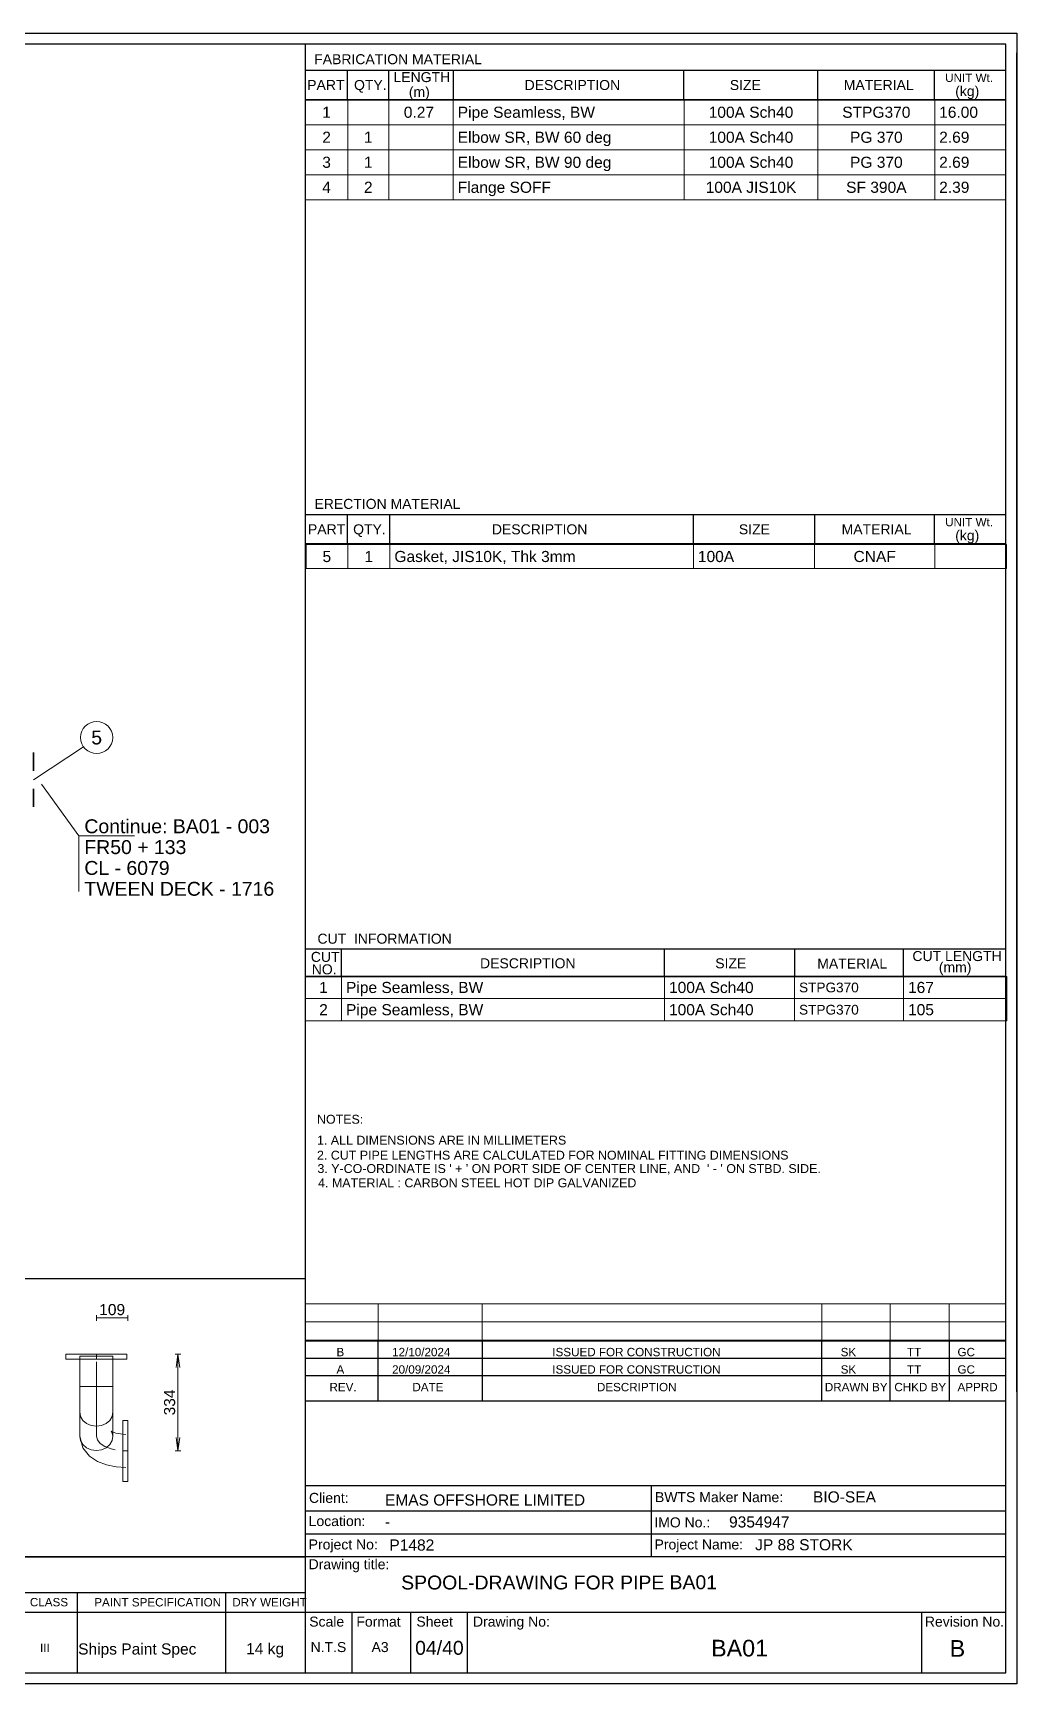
# Model space of a CAD drawing. Header units: millimetres. Extents: x 0 to 420, y 0 to 297.
# Drawn here: x 243 to 420, y 0 to 297 of the extents above; entities that cross this region are included whole.
import ezdxf
from ezdxf.enums import TextEntityAlignment as Align

# ---------------------------------------------------------------- set-up
doc = ezdxf.new("R2010")
doc.units = ezdxf.units.MM
doc.linetypes.add('DOTTED_DASHED5', pattern=[9.99997, 4.444431, -2.666659, 0.222222, -2.666659])
doc.linetypes.add('DOTTED_DASHED6', pattern=[10, 4.444444, -2.666667, 0.222222, -2.666667])
for name, color, linetype in [('FramesFromTables', 40, 'Continuous'), ('I_Coordinates', 11, 'Continuous'), ('I_OtherComponents', 2, 'Continuous'), ('I_PartNumbers', 9, 'Continuous'), ('SymbolsOnDrawingSheet', 1, 'Continuous'), ('TextFromTables', 2, 'Continuous'), ('TextFromTextBoxes', 2, 'Continuous')]:
    doc.layers.add(name, color=color, linetype=linetype)
doc.styles.add('Cadmatic Default Text', font='arial.ttf')

# ---------------------------------------------------------------- blocks, each defined once
blk = doc.blocks.new('BA01728716692_BOM_4')
at = {"layer": 'FramesFromTables', "linetype": 'ByBlock', "lineweight": 18}
for p, q in [((292, 285), (418, 285)), ((292, 267), (292, 285)), ((292, 267), (292, 285)), ((299.6, 267), (299.6, 285)), ((299.6, 267), (299.6, 285)), ((307, 267), (307, 285)), ((307, 267), (307, 285)), ((318.6, 267), (318.6, 285)), ((318.6, 267), (318.6, 285)), ((360.1, 267), (360.1, 285)), ((360.1, 267), (360.1, 285)), ((384.2, 267), (384.2, 285)), ((384.2, 267), (384.2, 285)), ((405.2, 267), (405.2, 285)), ((405.2, 267), (405.2, 285)), ((418, 267), (418, 285)), ((292, 280.5), (418, 280.5)), ((292, 276), (418, 276)), ((292, 271.5), (418, 271.5)), ((292, 205), (418.1, 205)), ((292, 200.67), (292, 205)), ((292.1, 200.67), (292.1, 205)), ((299.6, 200.67), (299.6, 205)), ((299.6, 200.67), (299.6, 205)), ((307.2, 200.67), (307.2, 205)), ((307.2, 200.67), (307.2, 205)), ((361.8, 200.67), (361.8, 205)), ((361.8, 200.67), (361.8, 205)), ((383.6, 200.67), (383.6, 205)), ((383.6, 200.67), (383.6, 205)), ((405.2, 200.67), (405.2, 205)), ((405.2, 200.67), (405.2, 205)), ((418, 200.67), (418, 205)), ((292, 127.3), (418.2, 127.3)), ((292, 119.3), (292, 127.3)), ((292, 119.3), (292, 127.3)), ((298.5, 119.3), (298.5, 127.3)), ((298.5, 119.3), (298.5, 127.3)), ((356.6, 119.3), (356.6, 127.3)), ((356.6, 119.3), (356.6, 127.3)), ((380, 119.3), (380, 127.3)), ((380, 119.3), (380, 127.3)), ((399.6, 119.3), (399.6, 127.3)), ((399.6, 119.3), (399.6, 127.3)), ((418, 119.3), (418, 127.3)), ((292, 123.3), (418.2, 123.3)), ((292, 68.4), (418, 68.4)), ((292, 58.6), (292, 68.4)), ((292, 58.6), (292, 68.4)), ((305.1, 58.6), (305.1, 68.4)), ((305.1, 58.6), (305.1, 68.4)), ((323.8, 58.6), (323.8, 68.4)), ((323.8, 58.6), (323.8, 68.4)), ((384.9, 58.6), (384.9, 68.4)), ((384.9, 58.6), (384.9, 68.4)), ((397.2, 58.6), (397.2, 68.4)), ((397.2, 58.6), (397.2, 68.4)), ((407.8, 58.6), (407.8, 68.4)), ((407.8, 58.6), (407.8, 68.4)), ((418, 58.6), (418, 68.4)), ((292, 65.13), (418, 65.13)), ((292, 61.87), (418, 61.87))]:
    blk.add_line(p, q, dxfattribs=at)
at = {"layer": 'FramesFromTables', "linetype": 'ByBlock', "lineweight": -3}
for p, q in [((2, 98.5), (51.5, 98.5)), ((2, 79.08), (2, 98.5)), ((2, 79.08), (2, 98.5)), ((12.6, 79.08), (12.6, 98.5)), ((12.6, 79.08), (12.6, 98.5)), ((30.3, 79.08), (30.3, 98.5)), ((30.3, 79.08), (30.3, 98.5)), ((40.9, 79.08), (40.9, 98.5)), ((40.9, 79.08), (40.9, 98.5)), ((51.5, 79.08), (51.5, 98.5)), ((2, 94.62), (51.5, 94.62)), ((2, 90.73), (51.5, 90.73)), ((2, 86.85), (51.5, 86.85)), ((2, 82.96), (51.5, 82.96))]:
    blk.add_line(p, q, dxfattribs=at)
at = {"layer": 'FramesFromTables', "linetype": 'ByBlock', "lineweight": 18, "flags": 128}
for points in [[(292, 267), (418, 267), (418, 285)], [(292, 200.67), (418.1, 200.67), (418.1, 205)], [(292, 119.3), (418.2, 119.3), (418.2, 127.3)], [(292, 58.6), (418, 58.6), (418, 68.4)]]:
    blk.add_lwpolyline(points, dxfattribs=at)
at = {"layer": 'FramesFromTables', "linetype": 'ByBlock', "lineweight": -3, "flags": 128}
blk.add_lwpolyline([(2, 79.08), (51.5, 79.08), (51.5, 98.5)], dxfattribs=at)
at = {"layer": 'TextFromTables', "linetype": 'ByBlock', "lineweight": 13, "style": 'Cadmatic Default Text'}
for s, p in [('1', (295.8, 282.75)), ('2', (295.8, 278.25)), ('3', (295.8, 273.75)), ('4', (295.8, 269.25))]:
    blk.add_text(s, height=2, dxfattribs=at).set_placement(p, align=Align.MIDDLE_CENTER)
at = {"layer": 'TextFromTables', "linetype": 'ByBlock', "lineweight": 25, "style": 'Cadmatic Default Text'}
for s, p in [('0.27 ', (312.8, 282.75)), ('100A Sch40', (372.15, 282.75)), ('STPG370', (394.7, 282.75)), ('1', (303.3, 278.25)), ('100A Sch40', (372.15, 278.25)), ('PG 370', (394.7, 278.25)), ('1', (303.3, 273.75)), ('100A Sch40', (372.15, 273.75)), ('PG 370', (394.7, 273.75)), ('2', (303.3, 269.25)), ('100A JIS10K', (372.15, 269.25)), ('SF 390A', (394.7, 269.25)), ('5', (295.85, 202.83)), ('1', (303.4, 202.83)), ('CNAF', (394.4, 202.83)), ('1', (295.25, 125.3)), ('2', (295.25, 121.3)), ('W1', (7.3, 96.56)), ('100', (21.45, 96.56)), ('BW', (35.6, 96.56)), ('SJ', (46.2, 96.56)), ('W2', (7.3, 92.67)), ('100', (21.45, 92.67)), ('SOF', (35.6, 92.67)), ('SJ', (46.2, 92.67)), ('W3', (7.3, 88.79)), ('100', (21.45, 88.79)), ('BW', (35.6, 88.79)), ('SJ', (46.2, 88.79)), ('W4', (7.3, 84.91)), ('100', (21.45, 84.91)), ('BW', (35.6, 84.91)), ('SJ', (46.2, 84.91)), ('W5', (7.3, 81.02)), ('100', (21.45, 81.02)), ('SOF', (35.6, 81.02)), ('SJ', (46.2, 81.02))]:
    blk.add_text(s, height=2, dxfattribs=at).set_placement(p, align=Align.MIDDLE_CENTER)
for s, height, p in [('Pipe Seamless, BW ', 2, (319.4, 282.75)), ('16.00', 2, (406, 282.75)), ('Elbow SR, BW 60 deg', 2, (319.4, 278.25)), ('2.69', 2, (406, 278.25)), ('Elbow SR, BW 90 deg', 2, (319.4, 273.75)), ('2.69', 2, (406, 273.75)), ('Flange SOFF ', 2, (319.4, 269.25)), ('2.39', 2, (406, 269.25)), ('Gasket, JIS10K, Thk 3mm ', 2, (308, 202.83)), ('100A', 2, (362.6, 202.83)), ('Pipe Seamless, BW', 2, (299.3, 125.3)), ('100A Sch40', 2, (357.4, 125.3)), ('STPG370', 1.75, (380.8, 125.3)), ('167', 2, (400.4, 125.3)), ('Pipe Seamless, BW', 2, (299.3, 121.3)), ('100A Sch40', 2, (357.4, 121.3)), ('STPG370', 1.75, (380.8, 121.3)), ('105', 2, (400.4, 121.3))]:
    blk.add_text(s, height=height, dxfattribs=at).set_placement(p, align=Align.MIDDLE_LEFT)
at = {"layer": 'TextFromTextBoxes', "linetype": 'ByBlock', "lineweight": -3, "style": 'Cadmatic Default Text'}
for s, p in [('EMAS OFFSHORE LIMITED', (306.3, 33.1)), ('BIO-SEA', (383.3, 33.65)), ('9354947', (368.2, 29.15)), ('-', (306.3, 29.2)), ('P1482', (307.1, 25)), ('JP 88 STORK', (372.9, 25.05)), ('BA01-004', (130, 19.6))]:
    blk.add_text(s, height=2, dxfattribs=at).set_placement(p, align=Align.MIDDLE_LEFT)
at = {"layer": 'TextFromTextBoxes', "linetype": 'ByBlock', "lineweight": 25, "style": 'Cadmatic Default Text'}
blk.add_text('BA01', height=2.5, dxfattribs=at).set_placement((357.5, 18.3), align=Align.MIDDLE_LEFT)
at = {"layer": 'TextFromTextBoxes', "linetype": 'ByBlock', "lineweight": -3, "style": 'Cadmatic Default Text'}
for s, height, p in [('WATER', 2, (163.35, 8.05)), ('SEA WATER', 2, (145.25, 7.28)), ('AMB', 2, (177.85, 6.3)), ('6', 2, (189.25, 6.2)), ('-', 2, (200.2, 6.15)), ('9', 2, (211.7, 6.25)), ('100% Visual', 2, (227.35, 6.2)), ('Ships Paint Spec', 2, (261.75, 6.3)), ('14 kg', 2, (284.75, 6.35)), ('04/40', 2.5, (316.1, 6.5))]:
    blk.add_text(s, height=height, dxfattribs=at).set_placement(p, align=Align.MIDDLE_CENTER)
at = {"layer": 'TextFromTextBoxes', "linetype": 'ByBlock', "lineweight": 25, "style": 'Cadmatic Default Text'}
blk.add_text('BA01', height=3, dxfattribs=at).set_placement((370.1, 6.45), align=Align.MIDDLE_CENTER)
blk = doc.blocks.new('SEDS_SPOOL_FORMAT_Gol_5')
at = {"layer": 'SymbolsOnDrawingSheet', "linetype": 'ByBlock', "lineweight": -3, "flags": 128}
for points in [[(0, 297), (420, 297), (420, 0), (0, 0), (0, 297)], [(418.01, 295.01), (2, 295.01)], [(292.02, 50.91), (292.02, 295.01)], [(418.01, 2), (418.01, 295.01)], [(420, 52.53), (420, 293.46)], [(420, 52.53), (420, 293.46)], [(292.02, 290.3), (418.01, 290.3)], [(292.02, 284.66), (292.02, 288.77)], [(299.59, 285.01), (299.59, 290.3)], [(307.02, 285.01), (307.02, 290.3)], [(318.61, 285.01), (318.61, 290.3)], [(360.08, 285.01), (360.08, 290.3)], [(384.18, 285.01), (384.18, 290.3)], [(405.15, 285.01), (405.15, 290.3)], [(405.15, 285.01), (405.15, 290.3)], [(292, 285), (418, 285)], [(292, 253.5), (292, 285)], [(292, 253.5), (292, 285)], [(292.02, 285.01), (418.01, 285.01)], [(418.01, 285.01), (292.02, 285.01)], [(418, 253.5), (418, 285)], [(292.02, 210.38), (418.01, 210.38)], [(292.02, 205.08), (292.02, 209.18)], [(299.57, 205.08), (299.57, 210.38)], [(307.21, 205.08), (307.21, 210.38)], [(361.83, 205.03), (361.83, 210.38)], [(383.61, 205.08), (383.61, 210.38)], [(405.15, 205.17), (405.15, 210.38)], [(292.02, 205.08), (418.01, 205.08)], [(292.02, 186.7), (292.02, 205.08)], [(292.02, 186.7), (292.02, 205.08)], [(418.01, 205.08), (292.02, 205.08)], [(418, 166), (418, 205)], [(292.02, 132.23), (418.01, 132.23)], [(292.02, 127.3), (292.02, 131.41)], [(298.48, 127.3), (298.48, 132.23)], [(356.6, 127.3), (356.6, 132.23)], [(380.01, 127.3), (380.01, 132.23)], [(399.56, 127.3), (399.56, 132.23)], [(292.02, 127.3), (418.01, 127.3)], [(418.01, 127.3), (292.02, 127.3)], [(418, 111.3), (418, 127.3)], [(418, 55.4), (418, 68.5)], [(292.02, 52.57), (292.02, 66.5)], [(292.02, 52.57), (292.02, 66.5)], [(292.02, 61.73), (418.01, 61.73)], [(305.1, 50.91), (305.1, 61.73)], [(323.84, 50.91), (323.84, 61.73)], [(384.91, 50.91), (384.91, 61.73)], [(397.21, 50.91), (397.21, 61.73)], [(407.86, 50.91), (407.86, 61.73)], [(292.02, 58.6), (418.01, 58.6)], [(292.02, 55.47), (418.01, 55.47)], [(292.02, 50.91), (418.01, 50.91)], [(292.02, 2), (292.02, 50.91)], [(292.02, 35.73), (418.01, 35.73)], [(354.24, 22.93), (354.24, 35.73)], [(292.02, 31.13), (418.01, 31.13)], [(292.02, 27.03), (418.01, 27.03)], [(107.74, 22.93), (292.02, 22.93)], [(292.02, 22.93), (418.01, 22.93)], [(107.74, 16.45), (292.02, 16.45)], [(250.91, 16.34), (250.91, 2)], [(277.59, 16.45), (277.59, 2)], [(2, 12.91), (292.02, 12.91)], [(292.02, 12.91), (418.01, 12.91)], [(300.39, 2), (300.39, 12.91)], [(310.96, 2), (310.96, 12.91)], [(321.13, 2), (321.13, 12.91)], [(402.9, 2), (402.9, 12.91)], [(2, 2), (418.01, 2)]]:
    blk.add_lwpolyline(points, dxfattribs=at)
at = {"layer": 'SymbolsOnDrawingSheet', "linetype": 'ByBlock', "lineweight": -3, "style": 'Cadmatic Default Text'}
for s, height, p in [('FABRICATION MATERIAL', 1.8, (293.57, 293.19)), ('PART', 1.8, (292.32, 288.55)), ('QTY.', 1.8, (300.74, 288.55)), ('LENGTH', 1.8, (307.84, 289.97)), ('DESCRIPTION', 1.8, (331.43, 288.55)), ('SIZE', 1.8, (368.34, 288.55)), ('MATERIAL', 1.8, (388.84, 288.55)), ('UNIT Wt.', 1.5, (407.08, 289.7)), (' (kg)', 1.8, (408.19, 287.46)), ('ERECTION MATERIAL', 1.8, (293.62, 213.19)), ('PART', 1.8, (292.45, 208.62)), ('QTY.', 1.8, (300.58, 208.62)), ('DESCRIPTION', 1.8, (325.54, 208.62)), ('SIZE', 1.8, (369.97, 208.62)), ('MATERIAL', 1.8, (388.45, 208.62)), ('UNIT Wt.', 1.5, (407.08, 209.77)), (' (kg)', 1.8, (408.19, 207.53)), ('CUT  INFORMATION', 1.8, (294.16, 134.97)), ('CUT ', 1.8, (292.97, 131.7)), ('CUT LENGTH', 1.8, (401.19, 131.85)), ('NO.', 1.8, (293.13, 129.46)), ('DESCRIPTION', 1.8, (323.41, 130.55)), ('SIZE', 1.8, (365.72, 130.55)), ('MATERIAL', 1.8, (384.07, 130.5)), ('(mm)', 1.8, (405.94, 129.85)), ('SPOOL-DRAWING FOR PIPE', 2.5, (309.22, 19.5))]:
    blk.add_text(s, height=height, dxfattribs=at).set_placement(p, align=Align.TOP_LEFT)
for s, p in [('(m)', (310.6, 285.51)), ('Client:', (292.64, 32.58)), ('BWTS Maker Name:', (354.88, 32.71)), ('Location:', (292.58, 28.41)), ('IMO No.:', (354.76, 28.17)), ('Project No:', (292.58, 24.2)), ('Project Name:', (354.8, 24.2)), ('Drawing title:', (292.57, 20.64)), ('Scale', (292.68, 10.32)), ('Format', (301.16, 10.32)), ('Sheet', (311.96, 10.32)), ('Drawing No:', (322.14, 10.32)), ('Revision No.', (403.43, 10.32)), ('N.T.S', (292.92, 5.74)), ('A3', (303.89, 5.74))]:
    blk.add_text(s, height=1.8, dxfattribs=at).set_placement(p)
for s, height, p in [('NOTES:', 1.6, (294.08, 101.59)), ('1. ALL DIMENSIONS ARE IN MILLIMETERS', 1.6, (294.08, 97.83)), ('2. CUT PIPE LENGTHS ARE CALCULATED FOR NOMINAL FITTING DIMENSIONS', 1.6, (294.08, 95.13)), ("3. Y-CO-ORDINATE IS ' + ' ON PORT SIDE OF CENTER LINE, AND  ' - ' ON STBD. SIDE.", 1.6, (294.16, 92.72)), ('4. MATERIAL : CARBON STEEL HOT DIP GALVANIZED', 1.6, (294.28, 90.15)), ('B', 1.5, (297.58, 59.71)), ('12/10/2024', 1.5, (307.59, 59.71)), ('ISSUED FOR CONSTRUCTION', 1.5, (336.41, 59.71)), ('SK', 1.5, (388.28, 59.71)), ('TT', 1.5, (400.21, 59.71)), ('GC', 1.5, (409.3, 59.71)), ('A', 1.5, (297.58, 56.58)), ('20/09/2024', 1.5, (307.59, 56.58)), ('ISSUED FOR CONSTRUCTION', 1.5, (336.41, 56.58)), ('SK', 1.5, (388.28, 56.58)), ('TT', 1.5, (400.21, 56.58)), ('GC', 1.5, (409.3, 56.58)), ('REV.', 1.5, (296.32, 53.41)), ('DATE', 1.5, (311.24, 53.41)), ('DESCRIPTION', 1.5, (344.43, 53.41)), ('DRAWN BY', 1.5, (385.43, 53.41)), ('CHKD BY', 1.5, (397.94, 53.41)), ('APPRD', 1.5, (409.3, 53.41)), ('CLASS', 1.5, (242.43, 14.72)), ('PAINT SPECIFICATION', 1.5, (254.01, 14.7)), ('DRY WEIGHT', 1.5, (278.84, 14.7)), ('III', 1.5, (244.26, 6.51)), ('B', 3, (407.89, 6.4))]:
    blk.add_text(s, height=height, dxfattribs=at).set_placement(p, align=Align.MIDDLE_LEFT)
blk = doc.blocks.new('BA01728716692_PRT_69_3')
at = {"layer": 'I_OtherComponents', "linetype": 'ByBlock', "lineweight": 35}
for p, q in [((191.08, 141), (191.08, 144.26)), ((191.08, 134.47), (191.08, 137.73))]:
    blk.add_line(p, q, dxfattribs=at)
blk = doc.blocks.new('BA01728716692_CRD_1_3')
at = {"layer": 'I_Coordinates', "linetype": 'ByBlock', "lineweight": 0}
blk.add_line((199.23, 129.25), (192.49, 138.55), dxfattribs=at)
at = {"layer": 'I_Coordinates', "linetype": 'ByBlock', "lineweight": 0, "flags": 128}
blk.add_lwpolyline([(199.23, 119.25), (199.23, 129.25), (209.23, 129.25)], dxfattribs=at)
at = {"layer": 'I_Coordinates', "linetype": 'ByBlock', "lineweight": 0, "style": 'Cadmatic Default Text'}
for s, p in [('Continue: BA01 - 003', (200.23, 132.25)), ('FR50 + 133', (200.23, 128.5)), ('CL - 6079', (200.23, 124.75)), ('TWEEN DECK - 1716', (200.23, 121))]:
    blk.add_text(s, height=2.5, dxfattribs=at).set_placement(p, align=Align.TOP_LEFT)
blk = doc.blocks.new('BA01728716692_PTN_5_3')
at = {"layer": 'I_PartNumbers', "linetype": 'ByBlock', "lineweight": 0}
blk.add_line((200.1, 145.27), (191.08, 139.37), dxfattribs=at)
blk.add_circle((202.44, 146.97), 2.89, dxfattribs=at)
at = {"layer": 'I_PartNumbers', "linetype": 'ByBlock', "lineweight": 0, "style": 'Cadmatic Default Text'}
blk.add_text('5', height=2.5, dxfattribs=at).set_placement((202.44, 146.97), align=Align.MIDDLE_CENTER)

msp = doc.modelspace()

# ---------------------------------------------------------------- linework, layer by layer
at = {"linetype": 'DOTTED_DASHED5', "lineweight": 13, "flags": 128}
for points in [[(254.39, 59.35), (254.39, 58.41)], [(254.39, 44.58), (254.57, 43.9), (255.1, 43.26), (255.94, 42.71), (257.04, 42.29), (258.32, 42.02), (259.7, 41.93)], [(260.06, 41.93), (259.12, 41.93)]]:
    msp.add_lwpolyline(points, dxfattribs=at)
at = {"linetype": 'DOTTED_DASHED6', "lineweight": 13, "flags": 128}
for points in [[(254.39, 53.53), (254.39, 58.99)], [(254.39, 50.47), (254.39, 53.53)], [(254.39, 50.47), (254.39, 48.94)], [(254.39, 48.94), (254.39, 44.58)]]:
    msp.add_lwpolyline(points, dxfattribs=at)
at = {"layer": 'SymbolsOnDrawingSheet', "linetype": 'ByBlock', "lineweight": 25, "flags": 128}
msp.add_lwpolyline([(217, 22.9), (292, 22.9), (292, 72.9), (217, 72.9), (217, 22.9)], dxfattribs=at)
at = {"layer": 'SymbolsOnDrawingSheet', "linetype": 'ByBlock', "lineweight": 13, "flags": 128}
for points in [[(254.39, 65.35), (254.39, 66.35)], [(254.39, 65.85), (260.06, 65.85)], [(260.06, 65.35), (260.06, 66.35)], [(268.56, 59.35), (269.56, 59.35)], [(269.06, 59.35), (268.74, 56.95), (269.06, 59.35), (269.38, 56.95), (269.06, 59.35)], [(269.06, 41.93), (269.06, 59.35)], [(268.56, 41.93), (269.56, 41.93)], [(269.06, 41.93), (269.38, 44.33), (269.06, 41.93), (268.74, 44.33), (269.06, 41.93)]]:
    msp.add_lwpolyline(points, dxfattribs=at)
at = {"layer": 'SymbolsOnDrawingSheet', "linetype": 'ByBlock', "lineweight": 18, "flags": 128}
for points in [[(259.87, 59.35), (259.87, 58.41), (248.91, 58.41), (248.91, 59.35), (259.87, 59.35)], [(251.41, 53.53), (251.41, 58.99), (257.37, 58.99), (257.37, 53.53), (251.41, 53.53)], [(251.41, 53.53), (251.41, 52.16)], [(257.37, 53.53), (257.23, 53.53), (256.8, 53.53), (256.14, 53.53), (255.31, 53.53), (254.39, 53.53), (253.47, 53.53), (252.64, 53.53), (251.98, 53.53), (251.55, 53.53), (251.41, 53.53)], [(257.37, 52.16), (257.37, 53.53)], [(251.41, 52.16), (251.41, 50.88)], [(251.41, 50.88), (251.41, 49.78)], [(257.37, 50.88), (257.37, 52.16)], [(257.37, 49.78), (257.37, 50.88)], [(251.41, 49.78), (251.41, 48.94)], [(251.41, 44.58), (251.41, 48.94)], [(257.37, 48.94), (257.23, 48.14), (256.8, 47.42), (256.14, 46.85), (255.31, 46.48), (254.39, 46.35), (253.47, 46.48), (252.64, 46.85), (251.98, 47.42), (251.55, 48.14), (251.41, 48.94)], [(257.37, 48.94), (257.37, 49.78)], [(257.37, 48.94), (257.37, 44.58)], [(251.94, 42.49), (251.41, 44.58)], [(251.41, 44.58), (251.55, 43.78), (251.98, 43.06), (252.64, 42.49), (253.47, 42.12), (254.39, 42), (255.31, 42.12), (256.14, 42.49), (256.8, 43.06), (257.23, 43.78), (257.37, 44.58)], [(257.05, 45.51), (257.28, 45.38)], [(257.2, 45.31), (257.05, 45.51)], [(257.37, 44.58), (257.2, 45.31)], [(257.28, 45.38), (257.87, 45.15)], [(257.87, 45.15), (258.72, 44.98)], [(258.72, 44.98), (259.7, 44.91)], [(260.06, 36.45), (259.12, 36.45), (259.12, 47.41), (260.06, 47.41), (260.06, 36.45)], [(253.15, 41), (251.94, 42.49)], [(254.61, 40.04), (253.15, 41)], [(256.21, 39.42), (254.61, 40.04)], [(257.93, 39.06), (256.21, 39.42)], [(259.7, 38.95), (257.93, 39.06)]]:
    msp.add_lwpolyline(points, dxfattribs=at)

# ---------------------------------------------------------------- block references
at = {"layer": 'I_Coordinates', "lineweight": 0}
msp.add_blockref('BA01728716692_CRD_1_3', (52, 23.3), dxfattribs=at)
at = {"layer": 'I_OtherComponents', "lineweight": 35}
msp.add_blockref('BA01728716692_PRT_69_3', (52, 23.3), dxfattribs=at)
at = {"layer": 'I_PartNumbers', "lineweight": 0}
msp.add_blockref('BA01728716692_PTN_5_3', (52, 23.3), dxfattribs=at)
at = {"layer": 'SymbolsOnDrawingSheet'}
msp.add_blockref('SEDS_SPOOL_FORMAT_Gol_5', (0, 0), dxfattribs=at)
at = {"layer": 'TextFromTextBoxes', "lineweight": 25}
msp.add_blockref('BA01728716692_BOM_4', (0, 0), dxfattribs=at)

# ---------------------------------------------------------------- texts
at = {"layer": 'SymbolsOnDrawingSheet', "linetype": 'ByBlock', "lineweight": 13, "style": 'Cadmatic Default Text'}
msp.add_text('109', height=2, dxfattribs=at).set_placement((257.23, 67.35), align=Align.MIDDLE_CENTER)
msp.add_text('334', height=2, rotation=90, dxfattribs=at).set_placement((267.56, 50.64), align=Align.MIDDLE_CENTER)

doc.saveas('drawing.dxf')
